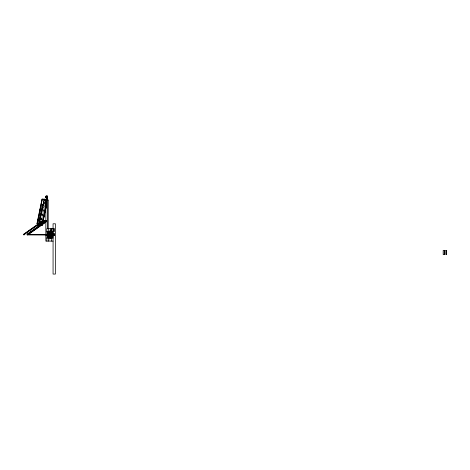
<?xml version="1.0" encoding="UTF-8"?>
<svg xmlns="http://www.w3.org/2000/svg" width="470" height="470" viewBox="0 0 470 470"><rect width="100%" height="100%" fill="white"/><g stroke="black" fill="none" stroke-linecap="round" stroke-linejoin="round"><path stroke-width="0.35" stroke-dasharray="2.35 1.76" d="M41.149 219.837L42.758 212.093M42.905 211.394L44.95 201.542M41.149 220.166L45.091 201.213M41.231 220.589L45.179 201.589M49.556 229.807L49.556 230.987M49.556 239.336L49.556 240.523"/><path stroke-width="0.7" d="M46.201 207.946L45.901 200.067L46.383 200.097M46.26 207.846L45.966 200.067M53.991 234.483L54.191 233.602L54.185 235.617L54.085 233.825L54.079 235.388L53.991 234.689M50.243 234.788L48.815 234.595M51.377 235.018L51.312 234.788M51.118 229.072L51.118 228.99M52.981 236.621L51.101 236.798L51.077 233.05L52.981 233.05M52.611 236.774L52.611 232.897M53.462 235.822C51.929 236.545 51.917 232.703 53.462 233.39M52.658 235.74L53.163 235.817L53.157 233.414M46.136 207.946L46.289 203.022M52.699 235.605L52.693 235.288M52.681 233.772L52.699 233.931M53.169 235.4L53.421 235.247M53.192 233.772L53.216 235.482M52.658 233.572L53.451 233.807M47.188 235.846L47.147 235.723M47.188 233.942L47.194 233.901M46.166 203.028L46.042 202.805M51.259 234.7L51.259 235.159L51.3 234.636M42.864 205.913L42.559 206.148L42.67 205.831M46.225 201.513L46.195 201.824L46.295 201.536M46.242 196.448L46.307 196.648M52.957 233.89L52.993 233.684M51.465 234.142L51.459 235.012M46.172 207.246L46.166 207.106M46.037 206.142L46.107 205.807L45.825 206.148M43.387 217.745L43.651 217.598M51.447 236.763L51.447 232.897M53.445 235.558L53.421 235.282M43.722 217.598L43.44 217.516M47.364 234.595L26.978 234.788L47.37 235.065M42.441 224.12L36.936 223.679L42.042 199.104L46.871 199.398M45.39 199.427L42.047 199.427L37.3 223.409M37.594 221.999L38.323 218.48M39.498 212.851L39.785 211.441M40.079 210.031L40.667 207.217M41.836 201.589L42.13 200.179M37.7 224.901L41.953 204.515L43.034 204.75L38.799 225.142L37.718 224.901M46.853 199.544L44.062 199.544L38.752 225.13L42.987 204.738M39.351 223.197L44.074 200.467L46.542 200.467M45.267 199.562L45.59 200.044L45.549 199.538L43.792 199.174L46.783 199.58M42.182 221.658L46.313 201.765M42.065 225.142L42.441 223.021M42.729 221.781L46.301 204.75M42.23 225.13L42.735 222.715M42.964 221.611L46.031 206.847M42.006 225.13L42.747 223.033M43.034 221.629L46.107 206.859M51.253 235.1L51.259 234.982M40.391 217.598L40.167 217.551M40.185 217.78L40.197 217.457M40.379 217.91L40.126 217.745M51.101 228.62L50.966 230.564M46.648 200.067L46.648 197.929L46.195 197.059L46.771 195.937M43.111 220.718L23.541 234.413L43.087 220.659L43.475 221.241L23.853 234.877M46.377 221.599L27.548 234.935L27.16 234.354L46.007 221.076M27.213 234.413L46.06 221.135M27.16 234.354L41.483 224.454M42.664 223.62L45.608 221.546M28.288 234.518L46.507 221.599M46.195 197.059L45.49 197.059L46.066 195.937L47.417 195.937L47.417 199.832M46.624 197.359L45.49 197.059L46.624 197.359L46.624 197.059M44.732 221.576L42.453 221.64L42.453 220.495L44.503 220.495L44.491 221.64M46.6 220.871L43.816 220.871L43.816 221.576M46.595 220.941L43.88 220.941L43.88 221.505L46.595 221.505M46.6 221.576L42.465 221.576L42.465 220.495M43.346 223.056L39.503 223.003L40.373 222.386L44.268 222.404L43.634 221.458L39.774 221.499L40.461 222.404M39.968 223.197L42.435 223.197M36.936 223.679L38.334 223.679M41.196 224.901L42.306 225.142M53.081 228.455L54.091 228.455L54.091 231.628L53.081 231.628M53.081 228.549L53.198 231.534L46.877 231.581M53.081 228.62L46.877 228.62L46.877 232.397L49.221 232.397L49.221 231.581M53.198 228.643L53.997 228.643L53.997 231.44L53.198 231.44M51.124 230.03L50.713 230.03L50.713 230.564M50.484 230.312L51.3 230.312M50.484 230.564L51.101 230.312M47.587 231.951L48.51 231.951M51.771 231.951L52.611 231.951M51.3 232.397L53.081 232.397M47.629 232.762L48.469 232.762L48.469 232.397M51.077 233.05L52.599 233.05M47.776 234.836L48.187 234.836M48.821 235.065L50.278 235.065M52.658 235.67L53.151 235.717M51.077 236.621L52.599 236.621M51.3 237.338L53.081 237.338M46.877 238.155L53.081 238.155M53.081 241.11L45.843 241.11L45.843 200.067L48.216 200.067L48.216 228.655M444.332 250.445L443.187 250.445L443.187 254.529L444.332 254.529L444.332 250.445L444.268 254.529M445.795 250.445L446.5 250.445L446.5 254.529L445.795 254.529L445.865 250.445M44.456 199.351L44.597 199.38M45.097 199.233C46.207 199.533 44.298 199.11 45.232 199.421M45.202 199.345L44.903 199.356M44.95 199.233L46.483 199.503L46.366 199.973M42.042 199.104L44.062 199.544M43.581 221.499L44.18 222.386M23.647 234.354L24.041 234.935M53.433 235.282L53.421 235.599M53.521 234.982L53.504 234.606M446.43 250.445L446.43 254.529M53.081 233.772L53.063 223.785L55.442 223.785L55.442 274.063L53.063 274.063L53.081 235.964M52.575 232.397L52.575 232.762L51.806 232.762L51.806 232.397M52.575 237.338L52.575 236.968L51.806 236.968L51.806 237.338M52.188 232.397L52.188 232.762M52.188 236.968L52.188 237.338M51.3 228.62L51.3 241.11M50.848 230.03L50.842 230.564M50.672 231.581L50.672 238.155M50.519 231.581L50.519 238.155M49.896 231.581L49.896 238.155M49.221 238.155L49.221 237.338L46.877 237.338L46.877 241.11M48.833 232.873L48.833 236.798M48.622 228.62L48.622 232.397M48.622 237.338L48.622 241.11M48.469 237.338L48.469 236.968L47.629 236.968L47.629 237.338M48.375 232.397L48.375 232.762M48.375 236.968L48.375 237.338M48.116 200.067L46.994 199.832L46.994 195.937M47.958 232.397L47.958 232.762M47.981 232.873L47.981 236.798M47.958 236.968L47.958 237.338M47.587 200.067L47.587 228.655M47.587 231.587L47.587 233.05M51.107 229.589L51.107 229.548M49.538 234.747L49.579 235.147L49.538 234.747M50.989 234.747L51.036 235.147L50.989 234.747M47.129 234.747L47.165 235.118L47.129 234.747M48.898 234.747L48.933 235.118L48.898 234.747M49.033 232.873L47.065 232.873L47.065 236.798L49.033 236.798L49.033 232.873"/></g></svg>
